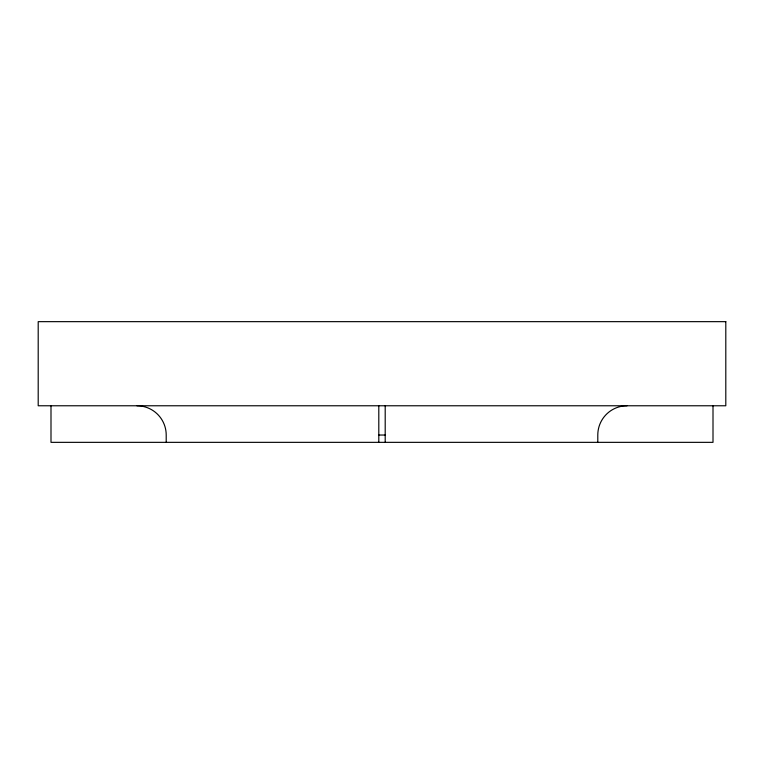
<?xml version="1.0" encoding="UTF-8"?>
<svg xmlns="http://www.w3.org/2000/svg" width="764" height="764" viewBox="0 0 764 764"><rect width="100%" height="100%" fill="white"/><g stroke="black" fill="none" stroke-linecap="round" stroke-linejoin="round"><path stroke-width="1.15" d="M378.801 435.031L385.199 435.031M713.003 405.751L713.003 442.346L50.997 442.346L50.997 405.751M597.792 442.346L597.792 435.031A29.261 29.261 0 0 1 627.053 405.77M385.199 405.751L385.199 442.346M378.801 405.751L378.801 442.346M166.208 442.346L166.208 435.031A29.261 29.261 0 0 0 136.947 405.77M725.8 321.654L38.2 321.654L38.2 405.77L725.8 405.77L725.8 321.654"/></g></svg>
